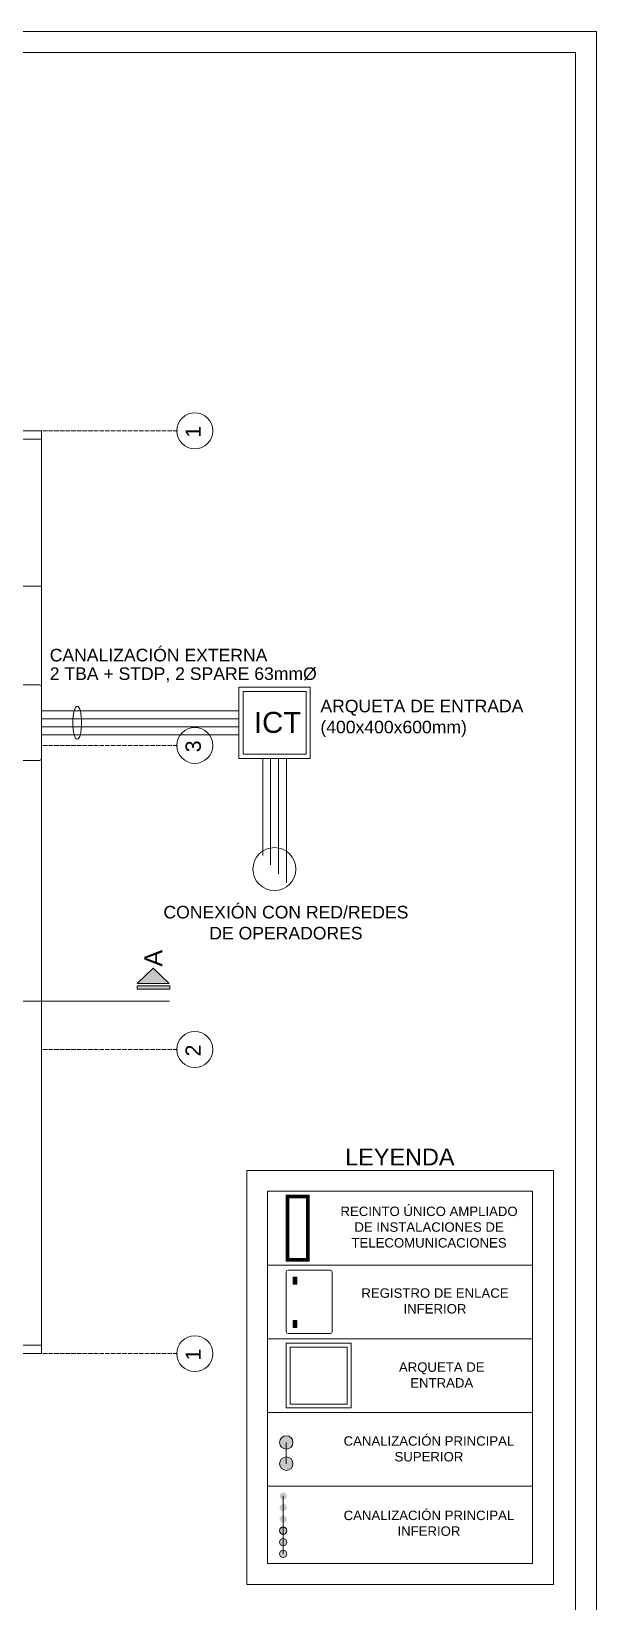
# Model space of a CAD drawing. Header units: metres. Extents: x -2 to 3328848, y -2 to 2725060.
# Drawn here: x 1663188.6 to 1663323.4, y 1361871.1 to 1362245.4 of the extents above; entities that cross this region are included whole.
import ezdxf
from ezdxf.enums import TextEntityAlignment as Align

# ---------------------------------------------------------------- set-up
doc = ezdxf.new("R2010")
doc.units = ezdxf.units.M
doc.linetypes.add('ACAD_ISO02W100', pattern=[15, 12, -3])
doc.linetypes.add('DOT', pattern=[0.25, 0, -0.25])
doc.layers.get('0').update_dxf_attribs({"color": 253, "lineweight": 0})
doc.layers.add('CAJETIN', color=7, linetype='Continuous', lineweight=0, true_color=0x000000)
for name, color, linetype, lineweight in [('COLUMNA', 253, 'Continuous', 0), ('ICT_EXTERNA', 3, 'Continuous', 0), ('ICT_SUPERIOR', 30, 'Continuous', 0), ('ICT_TEXTS', 210, 'Continuous', 0), ('L.COLUMNA', 253, 'Continuous', 0), ('letra', 253, 'DOT', 0)]:
    doc.layers.add(name, color=color, linetype=linetype, lineweight=lineweight)
doc.styles.add('COTA', font='arial.ttf', dxfattribs={"height": 1})
doc.styles.get("Standard").update_dxf_attribs({"font": 'arial.ttf'})

# ---------------------------------------------------------------- blocks, each defined once
blk = doc.blocks.new('*U96')
for points in [[(-594, 0), (0, 0), (0, 420), (-594, 420)], [(-589, 5), (-5, 5), (-5, 415), (-589, 415)]]:
    blk.add_lwpolyline(points, close=True)
at = {"lineweight": 30, "flags": 104}
blk.add_attdef('NOMBRE_PROYECTO', text='', height=5, dxfattribs=at).set_placement((-165, 63.27), align=Align.TOP_LEFT)
for tag, p in [('PROMOTOR', (-133.74, 41.5)), ('SITUACION', (-133.74, 34.5)), ('AUTOR', (-133.74, 27.5)), ('1/X', (-133.74, 20.5)), ('XX/XX/XXXX', (-80.02, 20.5)), ('V.X', (-25.12, 20.5)), ('NOMBRE_PLANO', (-133.74, 13.5)), ('X', (-25.12, 13.48))]:
    blk.add_attdef(tag, text='', height=3.5).set_placement(p, align=Align.MIDDLE_LEFT)
blk = doc.blocks.new('D')
at = {"layer": 'COLUMNA', "ltscale": 0.2}
h = blk.add_hatch(color=256, dxfattribs=at)
h.set_gradient(color1=(0, 0, 26), color2=(0, 0, 0), rotation=30, one_color=1)
h.paths.add_polyline_path([(3167.8, 1572.454), (3167.418, 1572.818), (3167.036, 1572.454)])
h.paths.add_polyline_path([(3167.036, 1572.393), (3167.036, 1572.315), (3167.813, 1572.315), (3167.813, 1572.393)])
for p, q in [((3167.418, 1572.818), (3167.036, 1572.454)), ((3167.418, 1572.818), (3167.8, 1572.454)), ((3167.036, 1572.454), (3167.8, 1572.454))]:
    blk.add_line(p, q, dxfattribs=at)
blk.add_lwpolyline([(3167.036, 1572.393), (3167.813, 1572.393), (3167.813, 1572.315), (3167.036, 1572.315)], close=True, dxfattribs=at)
blk = doc.blocks.new('Registro enlace')
for p, q in [((0, 1.75), (0, 0.05)), ((1.25, 1.8), (0.05, 1.8)), ((0.2, 1.575), (0.3, 1.575)), ((0.2, 1.55), (0.3, 1.55)), ((1.3, 0.05), (1.3, 1.75)), ((0.2, 1.45), (0.3, 1.45)), ((0.2, 1.425), (0.3, 1.425)), ((0.05, 0), (1.25, 0)), ((0.2, 0.35), (0.3, 0.35)), ((0.2, 0.325), (0.3, 0.325)), ((0.2, 0.225), (0.3, 0.225)), ((0.2, 0.2), (0.3, 0.2))]:
    blk.add_line(p, q)
for points in [[(0.2, 1.6), (0.3, 1.6), (0.3, 1.4), (0.2, 1.4)], [(0.2, 0.375), (0.3, 0.375), (0.3, 0.175), (0.2, 0.175)]]:
    blk.add_lwpolyline(points, close=True)
for centre, radius in [((0.25, 1.5), 0.0354), ((0.25, 1.5), 0.0202), ((0.25, 0.275), 0.0354), ((0.25, 0.275), 0.0202)]:
    blk.add_circle(centre, radius)
for centre, start, end in [((0.05, 1.75), 90, 180), ((1.25, 1.75), 0, 90), ((0.05, 0.05), 180, 270), ((1.25, 0.05), 270, 0)]:
    blk.add_arc(centre, 0.05, start, end)

msp = doc.modelspace()

# ---------------------------------------------------------------- hatches: boundary and pattern name
at = {"layer": 'ICT_EXTERNA'}
h = msp.add_hatch(dxfattribs=at)
h.set_pattern_fill('ANSI31', color=256, scale=0.053639, angle=1)
h.set_pattern_definition([(46, (661000.06737, 541051.89), (-0.122506673243, 0.11830331919), [])])
h.paths.add_polyline_path([(1663254.854, 1361967.971), (1663251.855, 1361967.971, -0.0582426), (1663250.629, 1361967.368), (1663254.251, 1361967.368), (1663254.251, 1361952.871), (1663250.027, 1361952.871), (1663250.027, 1361967.19, -0.0260452), (1663249.424, 1361967.08), (1663249.424, 1361967.034), (1663249.425, 1361967.034), (1663249.424, 1361952.268), (1663254.854, 1361952.268)])
h.paths.add_polyline_path([(1663251.855, 1361967.971), (1663249.424, 1361967.971), (1663249.424, 1361967.08, 0.0260452), (1663250.027, 1361967.19), (1663250.027, 1361967.368), (1663250.629, 1361967.368, 0.0582426)], flags=17)
at = {"layer": 'ICT_EXTERNA', "ltscale": 0.015}
h = msp.add_hatch(color=256, dxfattribs=at)
h.dxf.hatch_style = 1
h.paths.add_polyline_path([(1663248.694, 1361883.369, 1), (1663248.694, 1361881.628, 1)])
h.paths.add_polyline_path([(1663248.694, 1361886.124, 1), (1663248.694, 1361884.383, 1)])
h.paths.add_polyline_path([(1663248.694, 1361887.138, 1), (1663248.694, 1361888.879, 1)])
h.paths.add_polyline_path([(1663248.694, 1361891.634, 1), (1663248.694, 1361889.893, 1)])
h.paths.add_polyline_path([(1663248.694, 1361892.648, 1), (1663248.694, 1361894.389, 1)])
h.paths.add_polyline_path([(1663248.694, 1361895.402, 1), (1663248.694, 1361897.144, 1)])
at = {"layer": 'ICT_SUPERIOR'}
h = msp.add_hatch(color=256, dxfattribs=at)
h.dxf.hatch_style = 1
h.paths.add_polyline_path([(1663251.024, 1361909.037, 1), (1663247.823, 1361909.037, 1)])
h.paths.add_polyline_path([(1663251.024, 1361903.973, 1), (1663247.823, 1361903.973, 1)])

# ---------------------------------------------------------------- linework, layer by layer
at = {"ltscale": 0.02}
for p, q in [((1663191.022, 1362148.203), (1663145.002, 1362148.203)), ((1663191.022, 1362113.203), (1663091.022, 1362113.203)), ((1663191.022, 1362075.203), (1663191.022, 1362094.203))]:
    msp.add_line(p, q, dxfattribs=at)
for p, q in [((1663191.022, 1362113.203), (1663139.341, 1362113.203)), ((1663144.878, 1361932.203), (1663191.022, 1361932.203))]:
    msp.add_line(p, q)
msp.add_lwpolyline([(1663191.022, 1361930.203), (1663191.022, 1362150.203), (1662791.022, 1362150.203), (1662791.022, 1361930.203)], close=True)
at = {"ltscale": 0.2}
for centre in [(1663227.618, 1362150.203), (1663227.618, 1362075.203), (1663227.618, 1362002.703), (1663227.618, 1361930.203)]:
    msp.add_circle(centre, 4.285, dxfattribs=at)
at = {"layer": 'CAJETIN'}
for p, q in [((1663244.981, 1361968.905), (1663308.151, 1361968.905)), ((1663244.981, 1361951.334), (1663308.151, 1361951.334)), ((1663244.981, 1361933.762), (1663308.151, 1361933.762)), ((1663244.981, 1361916.19), (1663308.151, 1361916.19)), ((1663244.981, 1361898.618), (1663308.151, 1361898.618))]:
    msp.add_line(p, q, dxfattribs=at)
for points in [[(1663239.981, 1361973.905), (1663313.151, 1361973.905), (1663313.151, 1361875.154), (1663239.981, 1361875.154)], [(1663244.981, 1361968.905), (1663308.151, 1361968.905), (1663308.151, 1361880.154), (1663244.981, 1361880.154)]]:
    msp.add_lwpolyline(points, close=True, dxfattribs=at)
at = {"layer": 'COLUMNA', "ltscale": 0.2}
msp.add_line((1663177.988, 1362014.203), (1663221.53, 1362014.203), dxfattribs=at)
at = {"layer": 'ICT_EXTERNA', "ltscale": 0.015}
for p, q in [((1663191.022, 1362083.441), (1663238.14, 1362083.441)), ((1663191.022, 1362081.543), (1663238.14, 1362081.543)), ((1663191.022, 1362079.645), (1663238.14, 1362079.645)), ((1663191.022, 1362077.746), (1663238.14, 1362077.746)), ((1663243.793, 1362048.924), (1663243.793, 1362072.094)), ((1663245.691, 1362046.758), (1663245.691, 1362072.094)), ((1663247.589, 1362044.592), (1663247.589, 1362072.094)), ((1663249.488, 1362042.426), (1663249.488, 1362072.094)), ((1663248.694, 1361882.498), (1663248.694, 1361896.273))]:
    msp.add_line(p, q, dxfattribs=at)
for points in [[(1663238.14, 1362072.094), (1663238.14, 1362089.094), (1663255.14, 1362089.094), (1663255.14, 1362072.094)], [(1663239.14, 1362073.094), (1663239.14, 1362088.094), (1663254.14, 1362088.094), (1663254.14, 1362073.094)], [(1663249.424, 1361952.268), (1663249.424, 1361967.971), (1663254.854, 1361967.971), (1663254.854, 1361952.268)], [(1663250.027, 1361952.871), (1663250.027, 1361967.368), (1663254.251, 1361967.368), (1663254.251, 1361952.871)], [(1663249.424, 1361917.257), (1663249.424, 1361932.695), (1663264.862, 1361932.695), (1663264.862, 1361917.257)], [(1663250.332, 1361918.165), (1663250.332, 1361931.787), (1663263.954, 1361931.787), (1663263.954, 1361918.165)]]:
    msp.add_lwpolyline(points, close=True, dxfattribs=at)
for centre in [(1663248.694, 1361888.008), (1663248.694, 1361888.008), (1663248.694, 1361885.253), (1663248.694, 1361885.253), (1663248.694, 1361882.498)]:
    msp.add_circle(centre, 0.871, dxfattribs=at)
at = {"layer": 'ICT_SUPERIOR'}
msp.add_line((1663249.424, 1361903.973), (1663249.424, 1361909.051), dxfattribs=at)
at = {"layer": 'ICT_SUPERIOR', "ltscale": 0.015}
for centre in [(1663249.424, 1361909.037), (1663249.424, 1361903.973)]:
    msp.add_circle(centre, 1.601, dxfattribs=at)
at = {"layer": 'ICT_TEXTS', "ltscale": 0.015}
msp.add_circle((1663246.589, 1362045.738), 5.109, dxfattribs=at)
msp.add_ellipse((1663199.561, 1362080.594), major_axis=(0, 3.938), ratio=0.2665387, dxfattribs=at)
at = {"layer": 'L.COLUMNA', "linetype": 'ACAD_ISO02W100', "ltscale": 0.09}
for p, q in [((1663223.491, 1362150.203), (1663191.022, 1362150.203)), ((1663223.491, 1362075.203), (1663191.022, 1362075.203)), ((1663223.491, 1362002.703), (1663191.022, 1362002.703)), ((1663223.491, 1361930.203), (1663191.022, 1361930.203))]:
    msp.add_line(p, q, dxfattribs=at)

# ---------------------------------------------------------------- block references
at = {"layer": 'CAJETIN', "color": 18, "true_color": 0x000000}
msp.add_blockref('*U96', (1663323.448, 1361825.422), dxfattribs=at)
at = {"layer": 'COLUMNA', "ltscale": 0.2, "xscale": 10, "yscale": 10, "zscale": 10}
msp.add_blockref('D', (1631543.502, 1346293.935), dxfattribs=at)
at = {"layer": 'ICT_EXTERNA'}
for p, xscale, yscale, zscale in [((1663178.022, 1362071.638), 10, 10, 10), ((1663249.424, 1361934.982), 8.406493662235638, 8.406493662235638, 8.406493662235638)]:
    msp.add_blockref('Registro enlace', p, dxfattribs=dict(at, xscale=xscale, yscale=yscale, zscale=zscale))

# ---------------------------------------------------------------- texts
at = {"layer": 'CAJETIN', "ltscale": 0.015, "attachment_point": 1, "style": 'COTA'}
for s, width, heights, insert, char_height in [('\\pxqc;LEYENDA', 73.16994, [7.577], (1663239.926, 1361979.088), 4), ('\\pxqc;RECINTO ÚNICO AMPLIADO\\PDE INSTALACIONES DE \\PTELECOMUNICACIONES', 51.67721, [12.113], (1663257.641, 1361965.258), 2.25), ('\\pxqc;REGISTRO DE ENLACE\\PINFERIOR', 51.2738, [7.577], (1663259.254, 1361945.772), 2.25), ('\\pxqc;ARQUETA DE \\PENTRADA', 51.2738, [7.577], (1663260.868, 1361928.122), 2.25), ('\\pxqc;CANALIZACIÓN PRINCIPAL SUPERIOR', 51.2738, [7.577], (1663257.814, 1361910.512), 2.25), ('\\pxqc;CANALIZACIÓN PRINCIPAL INFERIOR', 51.2738, [7.577], (1663257.808, 1361892.776), 2.25)]:
    msp.add_mtext_dynamic_manual_height_columns(s, width=width, gutter_width=4, heights=heights, dxfattribs=dict(at, insert=insert, char_height=char_height))
at = {"layer": 'COLUMNA', "ltscale": 0.2}
msp.add_text('A', height=4.315, rotation=90, dxfattribs=at).set_placement((1663219.885, 1362022.464))
at = {"layer": 'ICT_TEXTS', "ltscale": 0.015, "attachment_point": 1, "style": 'COTA'}
for s, width, heights, insert, char_height in [('CANALIZACIÓN EXTERNA', 52.60281, [4.515], (1663192.997, 1362098.233), 3), ('2 TBA + STDP, 2 SPARE 63mmØ', 70.61554, [0], (1663192.997, 1362093.811), 3), ('ARQUETA DE ENTRADA\\P(400x400x600mm)', 52.22724, [10.55], (1663257.562, 1362086.093), 3), ('ICT', 2.46013, [0], (1663241.718, 1362083.196), 5), ('\\pxqc;CONEXIÓN CON RED/REDES \\PDE OPERADORES', 75.41134, [13.024], (1663211.637, 1362036.958), 3)]:
    msp.add_mtext_dynamic_manual_height_columns(s, width=width, gutter_width=4, heights=heights, dxfattribs=dict(at, insert=insert, char_height=char_height))
at = {"layer": 'letra', "linetype": 'ACAD_ISO02W100', "ltscale": 0.009}
for s, p in [('1', (1663229.033, 1362148.564)), ('3', (1663229.033, 1362073.564)), ('2', (1663229.033, 1362001.064)), ('1', (1663229.033, 1361928.564))]:
    msp.add_text(s, height=3.64, rotation=90, dxfattribs=at).set_placement(p)

doc.saveas('drawing.dxf')
